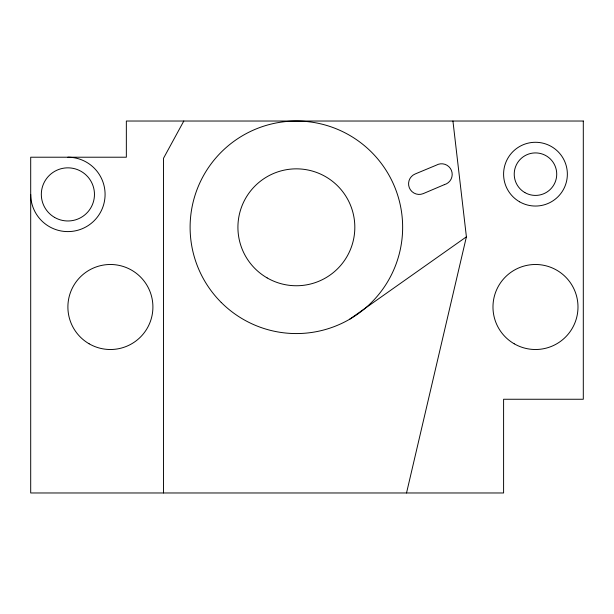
<?xml version="1.0" encoding="UTF-8"?>
<svg xmlns="http://www.w3.org/2000/svg" width="614" height="614" viewBox="0 0 614 614"><rect width="100%" height="100%" fill="white"/><g stroke="black" fill="none" stroke-linecap="round" stroke-linejoin="round"><path stroke-width="0.92" d="M406.529 492.973L466.402 236.827L452.932 121.027M183.809 121.027L163.539 158.22L163.539 492.973M349.504 319.334L466.402 236.827M67.893 157.215A37.193 37.193 0 0 1 105.086 194.408A37.193 37.193 0 0 1 67.893 231.601A37.193 37.193 0 0 1 30.7 194.408M444.329 184.66L423.13 193.671A10.63 10.63 0 0 1 409.323 187.746A10.63 10.63 0 0 1 415.248 173.939L436.262 165.197A10.63 10.63 0 0 1 451.397 170.331A10.63 10.63 0 0 1 444.329 184.66M583.3 121.027L126.346 121.027L126.346 157.215L30.7 157.215L30.7 492.973L503.595 492.973L503.595 399.254L583.3 399.254L583.3 121.027M221.232 302.441A106.268 106.268 0 0 0 399.023 254.802A106.268 106.268 0 0 0 268.871 124.65A106.268 106.268 0 0 0 221.232 302.441M514.225 343.809A42.504 42.504 0 0 0 577.989 307A42.504 42.504 0 0 0 514.225 270.191A42.504 42.504 0 0 0 514.225 343.809M519.536 201.776A31.882 31.882 0 0 0 567.359 174.161A31.882 31.882 0 0 0 519.536 146.554A31.882 31.882 0 0 0 519.536 201.776M524.855 192.573A21.252 21.252 0 0 0 556.729 174.161A21.252 21.252 0 0 0 524.855 155.756A21.252 21.252 0 0 0 524.855 192.573M89.145 343.809A42.504 42.504 0 0 0 152.909 307A42.504 42.504 0 0 0 89.145 270.191A42.504 42.504 0 0 0 89.145 343.809M54.608 217.417A26.571 26.571 0 0 0 94.464 194.408A26.571 26.571 0 0 0 54.608 171.398A26.571 26.571 0 0 0 54.608 217.417M267.151 277.919A58.445 58.445 0 0 0 354.823 227.295A58.445 58.445 0 0 0 267.151 176.678A58.445 58.445 0 0 0 267.151 277.919"/></g></svg>
